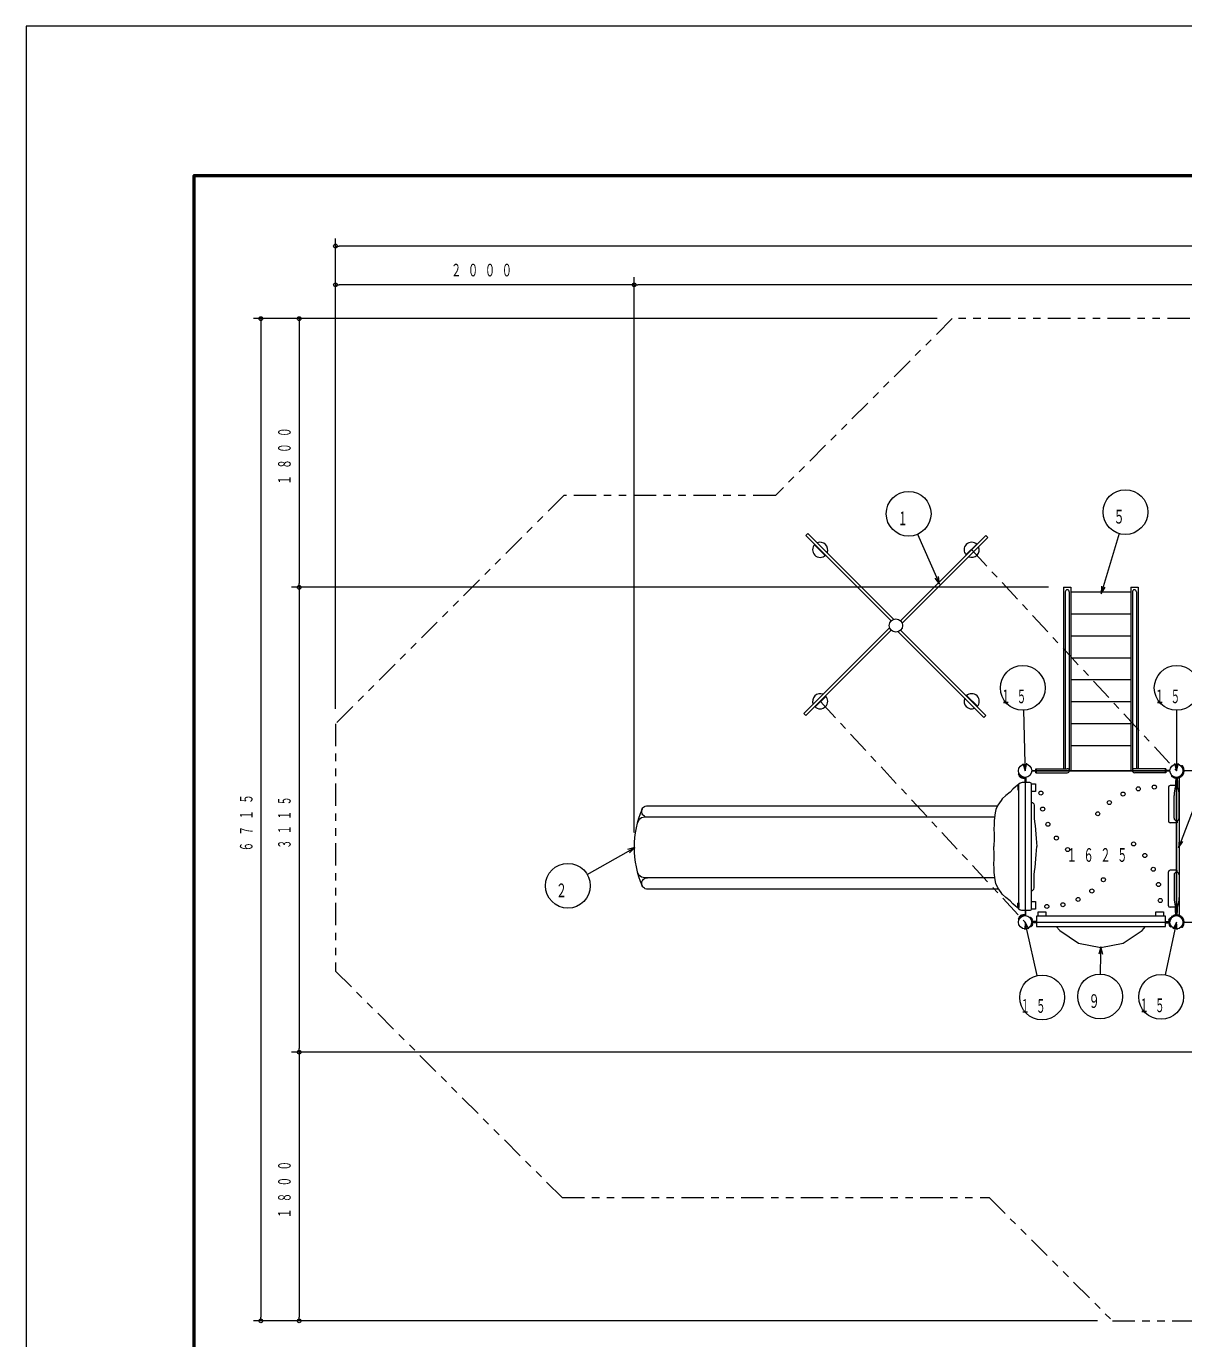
# Model space of a CAD drawing. Units: millimetres on the paper. Extents: x 6 to 426, y -599 to 292.
# Drawn here: x 5.5 to 160.6, y 116.1 to 292 of the extents above; entities that cross this region are included whole.
import ezdxf
from ezdxf.enums import TextEntityAlignment as Align

# ---------------------------------------------------------------- set-up
doc = ezdxf.new("R2010")
doc.units = ezdxf.units.MM
doc.linetypes.add('USER2', pattern=[6, 3, -1, 1, -1])
doc.linetypes.add('USER3', pattern=[8, 3, -1, 1, -1, 1, -1])
doc.layers.add('0_2', color=7, linetype='Continuous', lineweight=13)
doc.layers.add('2D', color=7, linetype='Continuous', lineweight=13)
doc.styles.add('ＭＳ ゴシック', font='')
doc.styles.get('ＭＳ ゴシック').set_extended_font_data('MS Gothic')

msp = doc.modelspace()

# ---------------------------------------------------------------- linework, layer by layer
at = {"layer": '0_2'}
for p, q in [((46.937, 200.543), (46.937, 263.555)), ((46.937, 262.555), (47.437, 262.555)), ((345.548, 262.555), (47.437, 262.555)), ((46.937, 200.543), (46.937, 258.366)), ((46.937, 257.366), (47.437, 257.366)), ((86.437, 257.366), (47.437, 257.366)), ((86.937, 257.366), (86.437, 257.366)), ((86.937, 183.975), (86.937, 258.366)), ((86.937, 183.975), (86.937, 258.366)), ((86.937, 257.366), (87.437, 257.366)), ((309.548, 257.366), (87.437, 257.366)), ((127.563, 252.826), (35.937, 252.826)), ((36.937, 252.826), (36.937, 252.326)), ((36.937, 252.326), (36.937, 119.049)), ((127.563, 252.826), (41.051, 252.826)), ((42.051, 252.826), (42.051, 252.326)), ((42.051, 252.326), (42.051, 217.326)), ((110.235, 224.024), (109.967, 223.755)), ((109.967, 223.755), (121.386, 212.336)), ((121.715, 212.544), (110.235, 224.024)), ((134.065, 223.755), (122.646, 212.336)), ((122.854, 212.007), (134.334, 223.486)), ((124.927, 223.935), (127.463, 218.166)), ((134.334, 223.486), (134.065, 223.755)), ((151.918, 224.03), (149.802, 216.907)), ((111.104, 222.528), (112.538, 221.094)), ((132.838, 222.618), (131.404, 221.184)), ((127.218, 218.058), (127.865, 217.251)), ((127.463, 218.166), (127.865, 217.251)), ((127.865, 217.251), (127.708, 218.274)), ((142.474, 216.826), (41.051, 216.826)), ((142.474, 216.826), (41.051, 216.826)), ((42.051, 216.826), (42.051, 217.326)), ((42.051, 216.826), (42.051, 216.326)), ((42.051, 216.326), (42.051, 155.049)), ((144.474, 216.826), (145.474, 216.826)), ((144.474, 216.826), (144.474, 192.522)), ((145.474, 216.826), (145.474, 192.25)), ((149.545, 216.984), (149.517, 215.949)), ((149.802, 216.907), (149.517, 215.949)), ((149.517, 215.949), (150.059, 216.831)), ((153.474, 216.826), (154.474, 216.826)), ((153.474, 216.826), (153.474, 192.25)), ((154.474, 216.826), (154.474, 192.522)), ((144.702, 216.22), (144.702, 192.522)), ((145.246, 216.22), (145.246, 192.25)), ((153.474, 216.189), (145.474, 216.189)), ((153.702, 216.22), (153.702, 192.25)), ((154.246, 216.22), (154.246, 192.522)), ((145.474, 213.273), (153.474, 213.273)), ((121.177, 211.405), (109.698, 199.925)), ((109.967, 199.657), (121.386, 211.076)), ((134.065, 199.657), (122.646, 211.076)), ((122.317, 210.867), (133.796, 199.388)), ((145.474, 210.336), (153.474, 210.336)), ((145.474, 207.399), (153.474, 207.399)), ((145.474, 204.462), (153.474, 204.462)), ((112.573, 202.263), (112.618, 202.218)), ((132.928, 200.884), (131.494, 202.318)), ((111.159, 200.849), (111.204, 200.803)), ((111.204, 200.803), (112.618, 202.218)), ((145.474, 201.524), (153.474, 201.524)), ((167.02, 200.68), (160.217, 182.854)), ((109.698, 199.925), (109.967, 199.657)), ((133.796, 199.388), (134.065, 199.657)), ((139.095, 200.352), (139.296, 193.25)), ((159.629, 200.35), (159.625, 193.251)), ((145.474, 198.587), (153.474, 198.587)), ((145.474, 195.65), (153.474, 195.65)), ((138.38, 191.818), (138.462, 191.857)), ((138.462, 191.857), (138.471, 191.837)), ((139.029, 193.243), (139.325, 192.251)), ((139.296, 193.25), (139.325, 192.251)), ((139.325, 192.251), (139.564, 193.258)), ((140.214, 192.25), (158.735, 192.25)), ((158.735, 192.25), (140.214, 192.25)), ((140.215, 192.282), (140.774, 192.282)), ((140.215, 192.218), (140.774, 192.218)), ((140.774, 191.978), (140.774, 192.522)), ((140.774, 192.522), (144.974, 192.522)), ((140.774, 191.978), (144.974, 191.978)), ((140.874, 191.978), (140.874, 192.522)), ((153.702, 192.25), (145.246, 192.25)), ((158.174, 192.522), (153.974, 192.522)), ((158.174, 191.978), (153.974, 191.978)), ((158.074, 192.522), (158.074, 191.978)), ((158.174, 192.522), (158.174, 191.978)), ((158.734, 192.282), (158.174, 192.282)), ((158.734, 192.218), (158.174, 192.218)), ((159.357, 193.251), (159.624, 192.251)), ((159.625, 193.251), (159.624, 192.251)), ((159.624, 192.251), (159.893, 193.25)), ((160.254, 192.879), (160.27, 192.892)), ((179.035, 192.25), (160.513, 192.25)), ((139.326, 191.211), (139.293, 191.211)), ((139.325, 191.362), (139.325, 172.84)), ((139.326, 190.7), (139.326, 191.211)), ((139.401, 191.304), (139.407, 191.247)), ((139.407, 191.247), (139.414, 191.224)), ((139.414, 191.224), (139.415, 190.7)), ((158.544, 190.051), (158.544, 185.491)), ((159.484, 190.251), (158.744, 190.251)), ((158.996, 191.621), (158.983, 191.605)), ((159.484, 190.951), (159.764, 190.951)), ((159.484, 190.951), (159.484, 190.151)), ((159.534, 191.219), (159.534, 190.951)), ((159.624, 172.84), (159.624, 191.362)), ((159.624, 191.241), (159.624, 190.951)), ((159.624, 191.219), (159.624, 190.951)), ((159.624, 191.219), (159.624, 190.951)), ((159.625, 191.362), (159.625, 172.84)), ((159.714, 191.219), (159.714, 190.951)), ((159.764, 190.951), (159.764, 190.151)), ((160.253, 191.621), (160.266, 191.605)), ((160.254, 191.622), (160.27, 191.609)), ((159.29, 185.911), (159.29, 188.951)), ((159.958, 185.911), (159.958, 188.951)), ((159.684, 185.291), (158.744, 185.291)), ((159.623, 178.911), (159.623, 185.291)), ((159.684, 185.582), (159.684, 185.291)), ((159.967, 182.95), (159.861, 181.92)), ((80.669, 178.327), (86.168, 181.466)), ((87.036, 181.961), (86.035, 181.698)), ((86.168, 181.466), (87.036, 181.961)), ((86.301, 181.233), (87.036, 181.961)), ((160.217, 182.854), (159.861, 181.92)), ((159.861, 181.92), (160.468, 182.759)), ((158.544, 174.151), (158.544, 178.711)), ((159.684, 178.911), (158.744, 178.911)), ((159.29, 178.291), (159.29, 175.251)), ((159.684, 178.619), (159.684, 178.911)), ((159.958, 178.291), (159.958, 175.251)), ((138.38, 172.383), (138.462, 172.345)), ((138.462, 172.345), (138.471, 172.365)), ((139.326, 172.99), (139.293, 172.99)), ((139.326, 173.504), (139.326, 172.99)), ((139.401, 172.898), (139.407, 172.954)), ((139.407, 172.954), (139.414, 172.978)), ((139.414, 172.978), (139.415, 173.504)), ((159.484, 173.951), (158.744, 173.951)), ((158.995, 172.58), (158.979, 172.592)), ((158.996, 172.581), (158.983, 172.596)), ((159.484, 173.251), (159.484, 174.051)), ((159.484, 173.251), (159.764, 173.251)), ((159.534, 172.983), (159.534, 173.251)), ((159.624, 172.961), (159.624, 173.251)), ((159.624, 172.983), (159.624, 173.251)), ((159.624, 172.983), (159.624, 173.251)), ((159.714, 172.983), (159.714, 173.251)), ((159.764, 173.251), (159.764, 174.051)), ((160.253, 172.581), (160.266, 172.596)), ((160.254, 172.58), (160.27, 172.592)), ((139.325, 171.951), (139.284, 170.916)), ((139.807, 171.035), (139.325, 171.951)), ((139.545, 170.976), (139.325, 171.951)), ((140.941, 164.797), (139.545, 170.976)), ((140.214, 171.951), (158.735, 171.951)), ((140.335, 171.951), (140.625, 171.951)), ((140.357, 171.951), (140.625, 171.951)), ((140.357, 171.951), (140.625, 171.951)), ((158.154, 164.889), (159.421, 170.972)), ((158.593, 171.951), (158.324, 171.951)), ((158.593, 171.951), (158.324, 171.951)), ((158.614, 171.951), (158.324, 171.951)), ((159.624, 171.951), (159.158, 171.027)), ((159.421, 170.972), (159.624, 171.951)), ((159.683, 170.917), (159.624, 171.951)), ((160.254, 171.322), (160.27, 171.309)), ((160.513, 171.951), (179.035, 171.951)), ((149.462, 168.652), (149.181, 167.656)), ((149.414, 165.005), (149.449, 167.653)), ((149.449, 167.653), (149.462, 168.652)), ((149.717, 167.649), (149.462, 168.652)), ((42.051, 154.549), (42.051, 155.049)), ((164.92, 154.549), (41.051, 154.549)), ((164.92, 154.549), (41.051, 154.549)), ((42.051, 154.549), (42.051, 154.049)), ((42.051, 154.049), (42.051, 119.049)), ((149.028, 118.549), (35.937, 118.549)), ((36.937, 118.549), (36.937, 119.049)), ((149.028, 118.549), (41.051, 118.549)), ((42.051, 118.549), (42.051, 119.049))]:
    msp.add_line(p, q, dxfattribs=at)
at = {"layer": '0_2', "color": 140, "linetype": 'USER3'}
for p, q in [((129.563, 252.826), (105.877, 229.14)), ((169.386, 252.826), (129.563, 252.826)), ((77.534, 229.14), (46.937, 198.543)), ((105.877, 229.14), (77.534, 229.14)), ((46.937, 198.543), (46.937, 165.406)), ((46.937, 165.406), (77.282, 135.062)), ((77.282, 135.062), (134.515, 135.062)), ((134.515, 135.062), (151.028, 118.549)), ((151.028, 118.549), (188.521, 118.549))]:
    msp.add_line(p, q, dxfattribs=at)
at = {"layer": '0_2', "color": 140, "linetype": 'USER2'}
for p, q in [((132.166, 221.856), (159.624, 192.251)), ((111.866, 201.556), (139.325, 171.951))]:
    msp.add_line(p, q, dxfattribs=at)
at = {"layer": '0_2', "lineweight": 50}
msp.add_lwpolyline([(28, 15), (28, 272), (403, 272), (403, 15)], close=True, dxfattribs=at)
at = {"layer": '0_2'}
for points in [[(138.497, 190.45), (138.057, 190.105), (137.703, 189.768), (137.305, 189.401), (136.752, 188.915), (136.266, 188.477), (136.103, 188.27), (135.677, 187.649), (135.416, 187.052), (135.298, 186.589), (135.166, 185.592), (135.16, 185.039), (135.155, 184.436), (135.166, 183.796), (135.174, 183.193), (135.152, 182.101)], [(138.898, 191.309), (138.883, 191.283), (138.863, 191.27), (138.841, 191.273), (138.815, 191.289), (138.79, 191.305), (138.759, 191.324), (138.728, 191.344), (138.699, 191.36), (138.676, 191.375), (138.662, 191.395), (138.666, 191.417), (138.682, 191.443), (138.685, 191.448)], [(140.148, 190.492), (140.715, 190.492), (140.715, 189.476), (140.148, 189.476)], [(159.721, 172.961), (160.003, 172.961), (160.003, 191.241), (159.721, 191.241)], [(88.718, 186.039), (88.578, 186.052), (88.443, 186.09), (88.317, 186.153), (88.205, 186.238), (88.11, 186.342), (88.036, 186.461), (87.985, 186.592), (87.96, 186.73), (87.96, 186.871), (87.985, 187.009), (88.036, 187.14), (88.11, 187.26), (88.205, 187.364), (88.317, 187.449), (88.443, 187.511), (88.578, 187.55), (88.718, 187.563), (135.639, 187.563)], [(140.148, 187.986), (140.333, 187.975), (140.473, 187.838), (140.524, 187.649), (140.524, 186.344), (140.552, 185.918), (140.605, 185.421), (140.667, 184.935), (140.732, 184.346), (140.771, 183.74), (140.81, 183.193), (140.9, 182.101)], [(135.225, 186.039), (88.358, 186.039), (87.929, 185.944), (87.581, 185.677), (87.377, 185.288)], [(138.497, 173.751), (138.057, 174.096), (137.703, 174.433), (137.305, 174.801), (136.752, 175.286), (136.266, 175.724), (136.103, 175.932), (135.677, 176.552), (135.416, 177.15), (135.298, 177.613), (135.166, 178.609), (135.16, 179.162), (135.155, 179.766), (135.166, 180.406), (135.174, 181.009), (135.152, 182.101)], [(140.148, 176.215), (140.333, 176.226), (140.473, 176.363), (140.524, 176.552), (140.524, 177.857), (140.552, 178.284), (140.605, 178.781), (140.667, 179.266), (140.732, 179.855), (140.771, 180.462), (140.81, 181.009), (140.9, 182.101)], [(135.258, 177.911), (88.358, 177.911), (87.929, 178.006), (87.581, 178.273), (87.377, 178.662)], [(135.79, 176.387), (88.718, 176.387), (88.578, 176.4), (88.443, 176.438), (88.317, 176.501), (88.205, 176.586), (88.11, 176.69), (88.036, 176.809), (87.985, 176.94), (87.96, 177.078), (87.96, 177.219), (87.985, 177.357), (88.036, 177.488), (88.11, 177.608), (88.205, 177.712), (88.317, 177.797), (88.443, 177.859), (88.578, 177.898), (88.718, 177.911)], [(140.148, 174.733), (140.715, 174.733), (140.715, 173.717), (140.148, 173.717)], [(138.898, 172.892), (138.883, 172.918), (138.863, 172.932), (138.841, 172.928), (138.815, 172.912), (138.79, 172.897), (138.759, 172.877), (138.728, 172.858), (138.699, 172.841), (138.676, 172.826), (138.662, 172.807), (138.666, 172.785), (138.682, 172.759), (138.685, 172.753)], [(140.836, 172.042), (140.322, 172.044), (140.317, 172.044), (140.312, 172.046), (140.308, 172.048), (140.304, 172.051), (140.3, 172.055), (140.298, 172.06), (140.296, 172.065), (140.295, 172.07), (140.296, 172.075), (140.297, 172.08), (140.286, 172.148), (140.272, 172.209), (140.252, 172.274), (140.23, 172.333), (140.202, 172.392), (140.168, 172.453), (140.146, 172.493), (140.117, 172.535), (140.095, 172.566), (140.089, 172.571), (140.084, 172.577), (140.07, 172.58), (140.064, 172.58), (140.005, 172.532), (140.03, 172.501), (140.059, 172.459), (140.089, 172.411), (140.117, 172.364), (140.143, 172.31), (140.165, 172.251), (140.182, 172.192), (140.199, 172.131), (140.207, 172.063), (140.213, 172.041), (140.224, 172.021), (140.241, 171.996), (140.252, 171.985), (140.258, 171.976), (140.291, 171.96), (140.294, 171.957), (140.336, 171.951), (140.836, 171.951)], [(140.269, 172.221), (140.297, 172.232), (140.314, 172.249), (140.314, 172.271), (140.303, 172.299), (140.291, 172.327), (140.277, 172.361), (140.263, 172.395), (140.252, 172.425), (140.241, 172.451), (140.224, 172.468), (140.202, 172.468), (140.174, 172.456), (140.168, 172.454)], [(141.083, 172.776), (141.083, 173.34), (142.099, 173.34), (142.099, 172.776)], [(156.842, 172.776), (156.842, 173.34), (157.858, 173.34), (157.858, 172.776)], [(158.113, 172.042), (158.592, 172.044), (158.597, 172.044), (158.602, 172.046), (158.607, 172.048), (158.611, 172.051), (158.614, 172.055), (158.617, 172.06), (158.618, 172.065), (158.619, 172.07), (158.618, 172.075), (158.617, 172.08), (158.628, 172.148), (158.642, 172.209), (158.662, 172.274), (158.685, 172.333), (158.713, 172.392), (158.746, 172.453), (158.769, 172.493), (158.797, 172.535), (158.819, 172.566), (158.825, 172.571), (158.83, 172.577), (158.844, 172.58), (158.85, 172.58), (158.909, 172.532), (158.884, 172.501), (158.856, 172.459), (158.825, 172.411), (158.797, 172.364), (158.772, 172.31), (158.749, 172.251), (158.732, 172.192), (158.715, 172.131), (158.707, 172.063), (158.701, 172.041), (158.69, 172.021), (158.673, 171.996), (158.662, 171.985), (158.656, 171.976), (158.623, 171.96), (158.62, 171.957), (158.578, 171.951), (158.113, 171.951)], [(158.645, 172.221), (158.617, 172.232), (158.6, 172.249), (158.6, 172.271), (158.612, 172.299), (158.623, 172.327), (158.637, 172.361), (158.651, 172.395), (158.662, 172.425), (158.673, 172.451), (158.69, 172.468), (158.713, 172.468), (158.741, 172.456), (158.746, 172.454)], [(140.836, 171.86), (140.322, 171.858), (140.317, 171.858), (140.312, 171.856), (140.308, 171.854), (140.304, 171.851), (140.3, 171.847), (140.298, 171.842), (140.296, 171.837), (140.295, 171.832), (140.296, 171.827), (140.297, 171.822), (140.286, 171.755), (140.272, 171.693), (140.252, 171.628), (140.23, 171.569), (140.202, 171.51), (140.168, 171.449), (140.146, 171.409), (140.117, 171.367), (140.095, 171.336), (140.089, 171.331), (140.084, 171.325), (140.07, 171.322), (140.064, 171.322), (140.005, 171.37), (140.03, 171.401), (140.059, 171.443), (140.089, 171.491), (140.117, 171.539), (140.143, 171.592), (140.165, 171.651), (140.182, 171.71), (140.199, 171.771), (140.207, 171.839), (140.213, 171.861), (140.224, 171.881), (140.241, 171.906), (140.252, 171.917), (140.258, 171.926), (140.291, 171.943), (140.294, 171.945), (140.336, 171.951), (140.836, 171.951)], [(140.269, 171.682), (140.297, 171.67), (140.314, 171.654), (140.314, 171.631), (140.303, 171.603), (140.291, 171.575), (140.277, 171.541), (140.263, 171.508), (140.252, 171.477), (140.241, 171.452), (140.224, 171.435), (140.202, 171.435), (140.174, 171.446), (140.168, 171.448)], [(143.485, 171.378), (143.96, 170.85), (146.488, 169.161), (149.472, 168.569), (152.455, 169.161), (154.987, 170.85), (155.455, 171.378)], [(158.113, 171.86), (158.592, 171.858), (158.597, 171.858), (158.602, 171.856), (158.607, 171.854), (158.611, 171.851), (158.614, 171.847), (158.617, 171.842), (158.618, 171.837), (158.619, 171.832), (158.618, 171.827), (158.617, 171.822), (158.628, 171.755), (158.642, 171.693), (158.662, 171.628), (158.685, 171.569), (158.713, 171.51), (158.746, 171.449), (158.769, 171.409), (158.797, 171.367), (158.819, 171.336), (158.825, 171.331), (158.83, 171.325), (158.844, 171.322), (158.85, 171.322), (158.909, 171.37), (158.884, 171.401), (158.856, 171.443), (158.825, 171.491), (158.797, 171.539), (158.772, 171.592), (158.749, 171.651), (158.732, 171.71), (158.715, 171.771), (158.707, 171.839), (158.701, 171.861), (158.69, 171.881), (158.673, 171.906), (158.662, 171.917), (158.656, 171.926), (158.623, 171.943), (158.62, 171.945), (158.578, 171.951), (158.113, 171.951)], [(158.645, 171.682), (158.617, 171.67), (158.6, 171.654), (158.6, 171.631), (158.612, 171.603), (158.623, 171.575), (158.637, 171.541), (158.651, 171.508), (158.662, 171.477), (158.673, 171.452), (158.69, 171.435), (158.713, 171.435), (158.741, 171.446), (158.746, 171.448)]]:
    msp.add_lwpolyline(points, dxfattribs=at)
for points in [[(138.5, 190.285), (138.42, 190.285), (138.403, 190.283), (138.386, 190.278), (138.371, 190.27), (138.357, 190.26), (138.346, 190.247), (138.337, 190.232), (138.331, 190.216), (138.328, 190.199), (138.329, 190.182), (138.329, 189.748), (138.356, 189.68), (138.422, 189.651), (138.502, 189.651)], [(138.666, 173.585), (138.497, 173.684), (138.497, 190.518), (138.666, 190.616), (138.82, 190.675), (138.963, 190.7), (139.892, 190.7), (140.007, 190.678), (140.094, 190.63), (140.148, 190.526), (140.148, 173.675), (140.094, 173.571), (140.007, 173.524), (139.892, 173.504), (138.963, 173.504), (138.82, 173.527)], [(138.5, 173.917), (138.42, 173.917), (138.403, 173.918), (138.386, 173.923), (138.371, 173.931), (138.357, 173.942), (138.346, 173.954), (138.337, 173.969), (138.331, 173.985), (138.328, 174.002), (138.329, 174.02), (138.329, 174.454), (138.356, 174.521), (138.422, 174.551), (138.502, 174.551)], [(140.836, 172.776), (140.836, 171.378), (158.113, 171.378), (158.113, 172.776)]]:
    msp.add_lwpolyline(points, close=True, dxfattribs=at)
for centre, radius in [((46.937, 262.555), 0.25), ((46.937, 257.366), 0.25), ((86.937, 257.366), 0.25), ((86.937, 257.366), 0.25), ((36.937, 252.826), 0.25), ((42.051, 252.826), 0.25), ((123.72, 226.681), 3), ((152.772, 226.905), 3), ((42.051, 216.826), 0.25), ((42.051, 216.826), 0.25), ((122.016, 211.706), 0.891), ((139.011, 203.35), 3), ((159.631, 203.35), 3), ((139.325, 192.251), 0.889), ((139.325, 192.251), 0.889), ((159.624, 192.251), 0.889), ((159.624, 192.251), 0.889), ((159.624, 192.251), 0.889), ((154.491, 189.827), 0.27), ((156.638, 190.065), 0.27), ((141.438, 189.265), 0.27), ((150.61, 187.991), 0.27), ((152.449, 189.124), 0.27), ((141.677, 187.118), 0.27), ((149.063, 186.482), 0.27), ((142.379, 185.075), 0.27), ((143.512, 183.236), 0.27), ((145.021, 181.69), 0.27), ((153.856, 182.44), 0.27), ((155.365, 180.894), 0.27), ((78.063, 176.84), 3), ((149.814, 177.647), 0.27), ((156.498, 179.054), 0.27), ((148.267, 176.139), 0.27), ((157.2, 177.012), 0.27), ((142.238, 174.065), 0.27), ((144.385, 174.303), 0.27), ((146.428, 175.005), 0.27), ((157.438, 174.865), 0.27), ((139.325, 171.951), 0.889), ((139.325, 171.951), 0.889), ((159.624, 171.951), 0.889), ((159.624, 171.951), 0.889), ((159.624, 171.951), 0.889), ((141.603, 161.871), 3), ((149.376, 162.005), 3), ((157.542, 161.952), 3), ((42.051, 154.549), 0.25), ((42.051, 154.549), 0.25), ((36.937, 118.549), 0.25), ((42.051, 118.549), 0.25)]:
    msp.add_circle(centre, radius, dxfattribs=at)
for centre, radius, start, end in [((111.866, 221.856), 1.016, 135, 315), ((111.866, 221.856), 1.016, 336.96349, 113.03651), ((132.166, 221.856), 1.016, 45, 225), ((132.166, 221.856), 1.016, 246.96349, 23.03651), ((144.974, 216.22), 0.272, 0, 180), ((153.974, 216.22), 0.272, 0, 180), ((111.866, 201.556), 1.016, 66.96349, 203.03651), ((111.866, 201.556), 1.016, 225, 45), ((132.166, 201.556), 1.016, 315, 135), ((132.166, 201.556), 1.016, 156.96349, 293.03651), ((139.296, 192.206), 0.994, 202.91922, 269.79874), ((139.317, 192.234), 0.934, 205.16196, 275.16196), ((144.974, 192.25), 0.272, 270, 90), ((153.974, 192.25), 0.272, 90, 270), ((159.624, 192.251), 0.89, 315.05104, 44.94896), ((160.346, 192.8), 0.12, 77.17799, 129.79182), ((160.364, 192.878), 0.04, 40.29832, 77.17799), ((159.624, 192.251), 1.01, 319.70168, 40.29832), ((158.744, 190.051), 0.2, 90, 180), ((159.075, 191.529), 0.12, 140.20818, 192.82201), ((158.997, 191.511), 0.04, 192.82201, 229.70168), ((159.624, 192.251), 1.01, 229.70168, 310.29832), ((159.624, 192.251), 0.89, 225.05104, 314.94896), ((163.059, 188.951), 3.768, 161.63328, 180), ((159.494, 191.219), 0.04, 0, 42.14377), ((159.754, 191.219), 0.04, 137.85622, 180), ((156.19, 188.951), 3.768, 0, 18.36672), ((160.174, 191.529), 0.12, 347.17799, 39.79182), ((160.346, 191.701), 0.12, 230.20818, 282.82201), ((160.252, 191.511), 0.04, 310.29832, 347.17799), ((160.364, 191.623), 0.04, 282.82201, 319.70168), ((99.637, 181.975), 12.7, 156.15553, 203.84447), ((158.744, 185.491), 0.2, 180, 270), ((159.624, 185.911), 0.334, 180, 0), ((158.744, 178.711), 0.2, 90, 180), ((159.624, 178.291), 0.334, 0, 180), ((158.744, 174.151), 0.2, 180, 270), ((163.059, 175.251), 3.768, 180, 198.36672), ((156.19, 175.251), 3.768, 341.63328, 0), ((139.296, 171.996), 0.994, 90.20126, 157.08078), ((139.317, 171.968), 0.934, 84.83804, 154.83804), ((159.075, 172.673), 0.12, 167.17799, 219.79182), ((158.997, 172.691), 0.04, 130.29832, 167.17799), ((159.624, 171.951), 1.01, 49.70168, 130.29832), ((159.624, 171.951), 0.89, 45.05104, 134.94896), ((159.494, 172.983), 0.04, 317.85622, 0), ((159.754, 172.983), 0.04, 180, 222.14378), ((159.624, 171.951), 0.89, 315.05104, 44.94896), ((160.174, 172.673), 0.12, 320.20818, 12.82201), ((160.346, 172.5), 0.12, 77.17799, 129.79182), ((160.252, 172.691), 0.04, 12.82201, 49.70168), ((160.364, 172.578), 0.04, 40.29832, 77.17799), ((159.624, 171.951), 1.01, 319.70168, 40.29832), ((160.346, 171.402), 0.12, 230.20818, 282.82201), ((160.364, 171.324), 0.04, 282.82201, 319.70168)]:
    msp.add_arc(centre, radius, start, end, dxfattribs=at)
at = {"layer": '2D'}
for p, q in [((5.5, 292), (5.5, -5)), ((425.5, 292), (5.5, 292))]:
    msp.add_line(p, q, dxfattribs=at)

# ---------------------------------------------------------------- texts
at = {"layer": '0_2', "style": 'ＭＳ ゴシック'}
for s, width, p in [('１', 0.5, (122.291, 224.598)), ('５', 0.6, (151.165, 224.822)), ('２', 0.6, (76.456, 174.756)), ('９', 0.6, (147.828, 159.922))]:
    msp.add_text(s, height=1.833, dxfattribs=dict(at, width=width)).set_placement(p, align=Align.BOTTOM_LEFT)
for s, insert, char_height, attachment_point in [('\\T1.64;\\W0.6;２０００', (66.937, 259.316), 1.686, 5), ('\\T1.64;\\W0.5;１５', (136.094, 201.267), 1.833, 7), ('\\T1.64;\\W0.5;１５', (156.714, 201.267), 1.833, 7), ('\\T1.64;\\W0.55;１６２５', (144.891, 180.017), 1.833, 7), ('\\T1.64;\\W0.5;１５', (138.686, 159.788), 1.833, 7), ('\\T1.64;\\W0.5;１５', (154.626, 159.868), 1.833, 7)]:
    msp.add_mtext(s, dxfattribs=dict(at, insert=insert, char_height=char_height, attachment_point=attachment_point))
at = {"layer": '0_2', "char_height": 1.686, "attachment_point": 5, "rotation": 90, "style": 'ＭＳ ゴシック'}
for s, insert in [('\\T1.64;\\W0.55;１８００', (40.101, 234.826)), ('\\T1.64;\\W0.55;６７１５', (34.987, 185.687)), ('\\T1.64;\\W0.5;３１１５', (40.101, 185.688)), ('\\T1.64;\\W0.55;１８００', (40.101, 136.549))]:
    msp.add_mtext(s, dxfattribs=dict(at, insert=insert))

doc.saveas('drawing.dxf')
